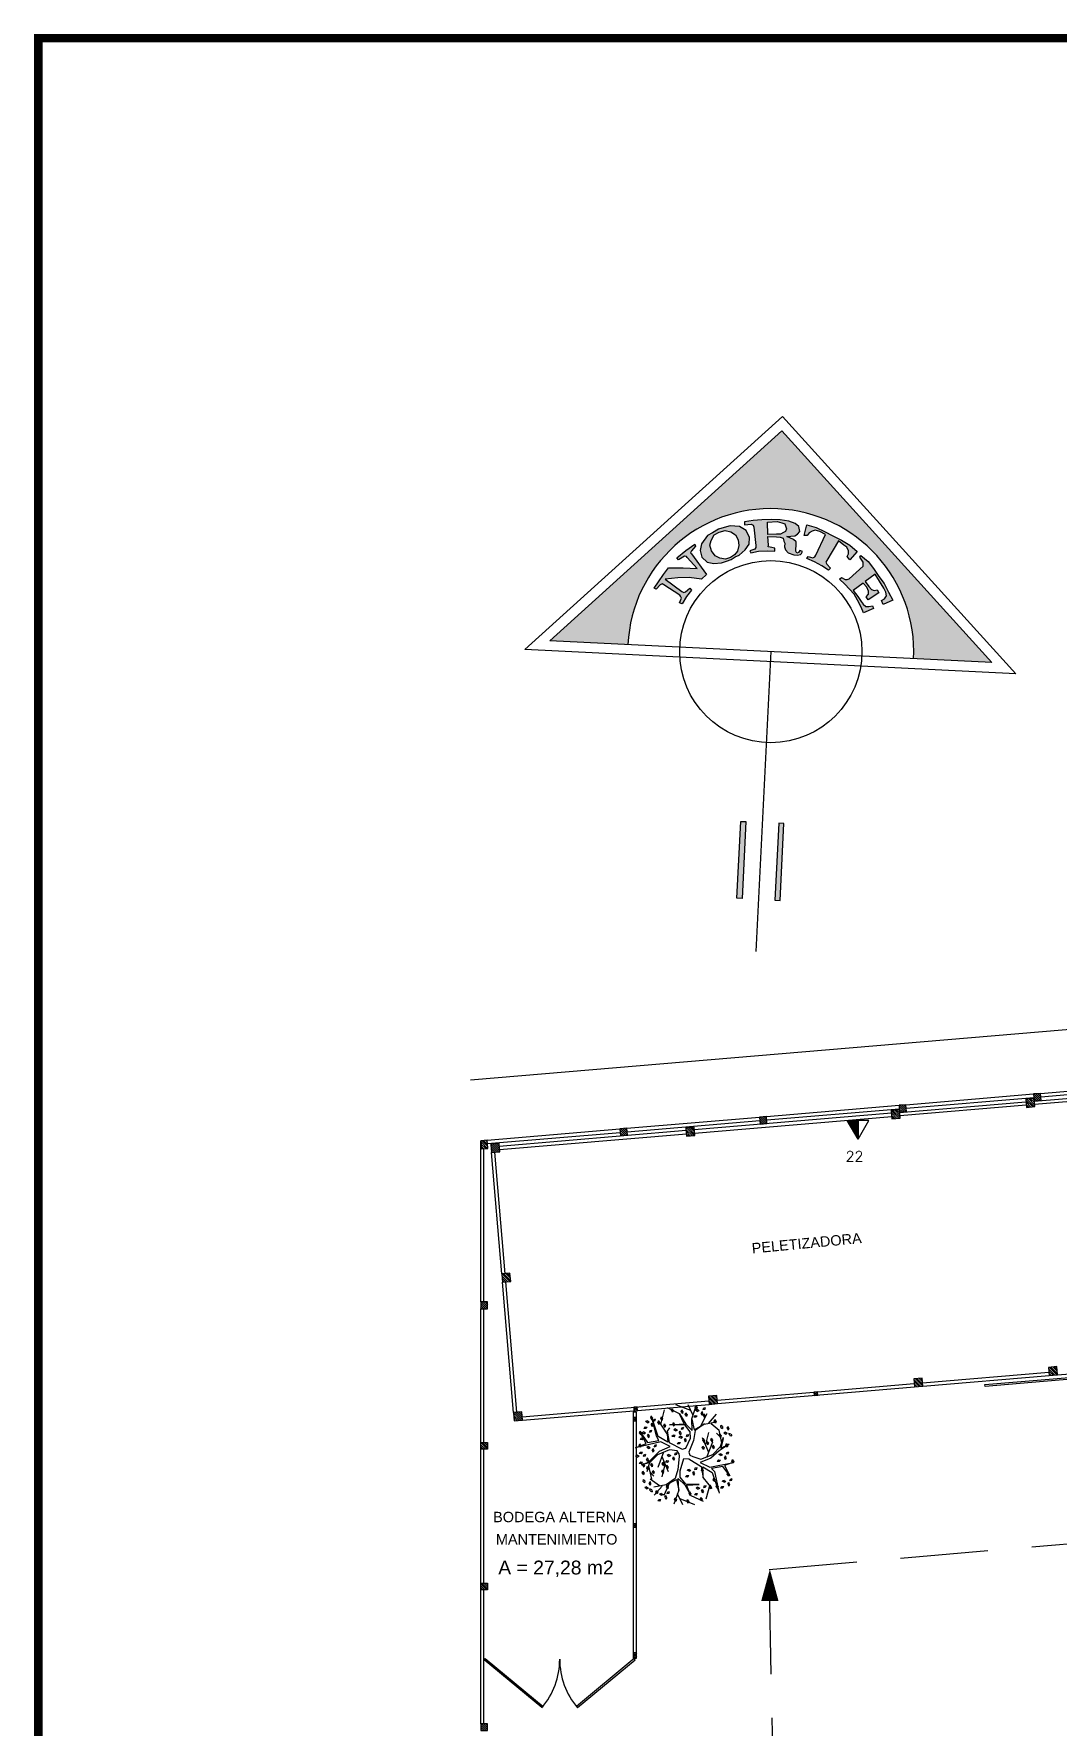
# Model space of a CAD drawing. Header units: millimetres. Extents: x -107 to 237943, y 136 to 168336.
# Drawn here: x -107 to 29519, y 119334 to 168336 of the extents above; entities that cross this region are included whole.
import ezdxf

# ---------------------------------------------------------------- set-up
doc = ezdxf.new("R2010")
doc.units = ezdxf.units.MM
doc.linetypes.add('DASHED2', pattern=[0.375, 0.25, -0.125])
doc.linetypes.add('HIDDEN2', pattern=[4.7625, 3.175, -1.5875])
for name, color, linetype in [('areas verdes', 82, 'Continuous'), ('edificios', 7, 'Continuous'), ('estructura metálica', 7, 'Continuous'), ('Extintores CO2', 1, 'Continuous'), ('Extintores pqs', 5, 'Continuous'), ('Hidrantes', 5, 'Continuous'), ('textos', 7, 'Continuous')]:
    doc.layers.add(name, color=color, linetype=linetype)
doc.layers.add('Evacuación', color=94, linetype='DASHED2', lineweight=35)
doc.styles.get("Standard").update_dxf_attribs({"font": 'romans.shx', "width": 0.87})
doc.styles.add('style1', font='arial.ttf')

# ---------------------------------------------------------------- blocks, each defined once
blk = doc.blocks.new('WMF6')
at = {"color": 7}
for points in [[(17.87, -2.63), (16.56, -1.88), (14.67, -1.88), (13.55, -2.26), (12.42, -2.63), (11.29, -3.39), (10.35, -3.95), (9.22, -5.64), (9.03, -6.96), (9.41, -8.28), (10.54, -9.22), (11.85, -9.41), (13.36, -9.22), (14.3, -8.84), (15.24, -8.47), (15.99, -7.9), (16.74, -7.53), (17.87, -6.4), (18.62, -5.27), (18.62, -3.95), (17.87, -2.63), (17.87, -2.63)], [(10.91, -5.83), (11.1, -4.89), (11.66, -3.76), (12.6, -3.2), (13.73, -2.82), (14.86, -3.01), (15.8, -3.57), (16.37, -4.52), (16.56, -5.64), (16.37, -6.77), (15.8, -7.53), (15.05, -8.09), (14.11, -8.47), (12.98, -8.28), (12.04, -7.9), (11.29, -6.96), (10.91, -5.83), (10.91, -5.83)], [(24.65, -3.57), (25.21, -3.76), (25.4, -4.33), (25.59, -4.7), (25.59, -5.46), (25.77, -6.02), (26.34, -6.58), (27.47, -6.96), (28.22, -6.96), (28.78, -6.77), (28.97, -6.58), (29.16, -6.21), (28.6, -6.02), (28.41, -6.4), (28.03, -6.58), (27.84, -6.21), (27.84, -5.83), (27.84, -5.08), (27.84, -4.33), (27.28, -3.95), (25.96, -3.39), (27.47, -3.2), (28.03, -2.82), (28.41, -2.26), (28.22, -1.32), (27.47, -0.75), (26.15, -0.38), (24.46, -0.19), (22.76, -0.19), (20.88, -0.38), (19.19, -0.56), (17.5, -0.94), (17.5, -1.51), (18.81, -1.32), (19.19, -1.51), (19.38, -1.88), (19.94, -5.46), (19.94, -5.83), (19.75, -6.21), (18.81, -6.58), (19, -6.96), (20.51, -6.58), (22.2, -6.4), (23.7, -6.4), (23.7, -5.83), (22.76, -5.64), (22.39, -5.64), (22.39, -5.27), (22.2, -3.57), (23.89, -3.57), (24.65, -3.57), (24.65, -3.57)], [(23.89, -0.56), (24.83, -0.75), (25.4, -0.94), (25.59, -1.32), (25.77, -1.88), (25.59, -2.45), (25.21, -2.63), (24.65, -3.01), (23.89, -3.01), (22.2, -3.2), (22.01, -0.75), (23.89, -0.56), (23.89, -0.56)], [(29.72, -0.94), (31.61, -1.32), (33.3, -2.07), (34.99, -2.82), (36.69, -3.57), (38.38, -4.52), (39.88, -5.64), (38.57, -7.34), (38, -6.77), (38.19, -6.21), (38.19, -5.64), (37.81, -4.89), (37.25, -4.52), (36.12, -3.76), (34.05, -7.71), (33.86, -8.09), (34.05, -8.47), (34.8, -9.22), (34.43, -9.59), (33.11, -8.84), (31.61, -8.09), (30.1, -7.53), (30.29, -7.15), (31.23, -7.34), (31.61, -7.15), (31.79, -6.77), (33.49, -2.63), (32.36, -2.07), (31.42, -1.88), (30.85, -2.07), (30.29, -2.45), (29.91, -3.01), (29.35, -3.01), (29.72, -0.94)], [(9.59, -12.6), (7.15, -12.42), (4.89, -12.6), (2.45, -12.98), (5.83, -15.24), (6.21, -15.43), (6.58, -15.24), (7.34, -14.49), (7.71, -14.86), (6.77, -16.18), (6.02, -17.68), (5.46, -17.5), (5.83, -16.56), (5.64, -16.18), (5.46, -15.99), (2.26, -14.11), (1.88, -13.92), (1.51, -14.11), (0.75, -15.05), (0.38, -14.86), (1.13, -13.55), (2.07, -12.04), (3.01, -10.72), (5.83, -10.54), (8.65, -10.54), (6.58, -8.47), (6.4, -8.28), (6.02, -8.28), (4.89, -9.03), (4.52, -8.65), (6.21, -7.15), (7.9, -5.83), (8.09, -6.21), (7.34, -7.15), (7.15, -7.53), (7.34, -7.71), (10.54, -11.66), (9.59, -12.6)], [(41.39, -11.85), (39.51, -13.36), (40.45, -14.49), (41.2, -15.43), (41.58, -15.99), (42.14, -16.37), (42.71, -16.37), (43.46, -16.18), (43.65, -16.74), (41.77, -17.68), (41.2, -16.56), (40.45, -15.24), (39.7, -14.11), (38.75, -13.17), (37.81, -12.23), (36.69, -11.29), (37.06, -10.91), (37.81, -11.29), (38.19, -11.29), (38.57, -11.1), (41.2, -8.47), (41.2, -8.09), (41.2, -7.71), (40.45, -6.77), (40.64, -6.4), (42.14, -7.53), (43.27, -8.84), (44.4, -10.35), (45.53, -11.66), (46.47, -13.36), (47.41, -14.86), (45.53, -15.8), (45.15, -15.05), (45.72, -14.67), (46.09, -14.11), (45.9, -13.36), (45.53, -12.6), (44.59, -11.29), (43.65, -9.97), (41.77, -11.48), (42.52, -12.42), (43.08, -12.98), (43.65, -13.17), (44.21, -12.98), (44.59, -13.55), (42.52, -15.05), (42.14, -14.49), (42.52, -13.92), (42.52, -13.36), (42.14, -12.6), (41.39, -11.85)]]:
    blk.add_lwpolyline(points, dxfattribs=at)
blk = doc.blocks.new('NORTE')
blk.add_hatch(color=256).paths.add_polyline_path([(316, 6393), (-6393, 316), (-4133, 205, -1), (4133, -205), (6393, -316)])
h = blk.add_hatch(color=256)
h.paths.add_polyline_path([(-2001, 2098), (-2358, 2144), (-2691, 2132), (-3053, 2095), (-2572, 1739), (-2518, 1708), (-2462, 1733), (-2346, 1838), (-2293, 1780), (-2441, 1594), (-2562, 1378), (-2644, 1410), (-2582, 1545), (-2607, 1602), (-2633, 1631), (-3089, 1931), (-3143, 1961), (-3199, 1936), (-3316, 1803), (-3370, 1834), (-3250, 2022), (-3101, 2236), (-2954, 2422), (-2538, 2429), (-2124, 2409), (-2412, 2728), (-2439, 2757), (-2494, 2759), (-2665, 2657), (-2718, 2715), (-2458, 2924), (-2200, 3105), (-2175, 3048), (-2292, 2916), (-2323, 2862), (-2296, 2833), (-1856, 2229)])
h.paths.add_polyline_path([(-713, 3502), (-901, 3622), (-1177, 3636), (-1345, 3589), (-1514, 3542), (-1685, 3439), (-1827, 3363), (-2005, 3123), (-2042, 2931), (-1997, 2735), (-1838, 2589), (-1646, 2551), (-1423, 2568), (-1283, 2616), (-1142, 2665), (-1027, 2742), (-914, 2792), (-740, 2950), (-621, 3110), (-612, 3303)])
h.paths.add_polyline_path([(-1758, 3083), (-1723, 3220), (-1632, 3381), (-1490, 3457), (-1322, 3504), (-1157, 3469), (-1023, 3379), (-947, 3237), (-928, 3070), (-964, 2905), (-1052, 2799), (-1167, 2721), (-1308, 2673), (-1472, 2709), (-1607, 2771), (-1711, 2915)], flags=16)
h.paths.add_polyline_path([(275, 3315), (356, 3283), (380, 3199), (405, 3142), (399, 3032), (423, 2947), (502, 2860), (665, 2797), (775, 2791), (859, 2815), (888, 2841), (919, 2895), (837, 2927), (807, 2873), (750, 2848), (725, 2905), (728, 2960), (733, 3070), (739, 3181), (659, 3240), (470, 3333), (692, 3349), (777, 3401), (837, 3481), (816, 3620), (710, 3708), (519, 3773), (272, 3813), (23, 3825), (-254, 3812), (-504, 3796), (-756, 3753), (-760, 3670), (-565, 3688), (-511, 3658), (-486, 3601), (-429, 3073), (-432, 3017), (-462, 2963), (-603, 2915), (-578, 2858), (-355, 2903), (-105, 2918), (116, 2907), (120, 2990), (-16, 3024), (-72, 3027), (-69, 3082), (-84, 3332), (164, 3320)])
h.paths.add_polyline_path([(186, 3762), (323, 3728), (404, 3696), (429, 3639), (453, 3555), (421, 3474), (365, 3449), (279, 3397), (168, 3403), (-82, 3388), (-91, 3748)], flags=16)
h.paths.add_polyline_path([(1040, 3664), (1313, 3595), (1556, 3473), (1799, 3350), (2043, 3227), (2284, 3077), (2497, 2900), (2291, 2661), (2213, 2748), (2244, 2829), (2249, 2912), (2199, 3026), (2119, 3085), (1958, 3204), (1626, 2639), (1595, 2585), (1620, 2528), (1725, 2412), (1667, 2360), (1480, 2480), (1264, 2601), (1047, 2695), (1077, 2749), (1214, 2714), (1271, 2739), (1301, 2793), (1580, 3388), (1418, 3480), (1281, 3514), (1197, 3490), (1112, 3439), (1052, 3359), (969, 3363)])
h.paths.add_polyline_path([(2673, 1978), (2386, 1770), (2516, 1598), (2619, 1454), (2671, 1369), (2751, 1309), (2834, 1305), (2945, 1327), (2969, 1243), (2686, 1119), (2611, 1288), (2510, 1487), (2408, 1658), (2277, 1803), (2145, 1948), (1987, 2095), (2045, 2147), (2152, 2086), (2208, 2084), (2264, 2109), (2670, 2476), (2673, 2531), (2675, 2587), (2572, 2730), (2602, 2784), (2815, 2607), (2971, 2406), (3126, 2177), (3282, 1975), (3408, 1720), (3535, 1492), (3252, 1367), (3202, 1481), (3288, 1532), (3347, 1612), (3325, 1724), (3275, 1837), (3147, 2037), (3018, 2237), (2731, 2030), (2835, 1887), (2913, 1800), (2995, 1768), (3079, 1791), (3130, 1706), (2815, 1500), (2764, 1585), (2824, 1666), (2828, 1748), (2778, 1862)])
h = blk.add_hatch(color=256)
h.dxf.hatch_style = 1
h.paths.add_polyline_path([(119, -7190), (270, -7197), (380, -4974), (229, -4967)])
h.paths.add_polyline_path([(-829, -7143), (-979, -7136), (-869, -4912), (-719, -4920)])
for p, q in [((-7116, 58), (337, 6808)), ((-6393, 316), (316, 6393)), ((316, 6393), (6393, -316)), ((337, 6808), (7087, -645)), ((7087, -645), (-7116, 58)), ((6393, -316), (-6393, 316)), ((0, 0), (-429, -8677))]:
    blk.add_line(p, q)
for points in [[(-829, -7143), (-979, -7136), (-869, -4912), (-719, -4920)], [(119, -7190), (270, -7197), (380, -4974), (229, -4967)]]:
    blk.add_lwpolyline(points, close=True)
blk.add_circle((0, 0), 2635)
blk.add_arc((0, 0), 4138, 357.1663, 177.1663)
at = {"xscale": 146.9999999999961, "yscale": 146.9999999999961, "zscale": 146.9999999999961, "rotation": 357.1663495902915}
blk.add_blockref('WMF6', (-3318, 4019), dxfattribs=at)
blk = doc.blocks.new('árbol 2')
at = {"layer": 'areas verdes', "color": 84}
for p, q in [((-655, 687), (-644, 723)), ((-655, 687), (-632, 655)), ((-620, 693), (-644, 723)), ((-620, 693), (-632, 655)), ((-597, 660), (-610, 624)), ((-597, 660), (-559, 671)), ((-573, 634), (-559, 671)), ((-461, 672), (-449, 709)), ((-461, 672), (-437, 641)), ((-460, 566), (-386, 845)), ((-426, 678), (-449, 709)), ((-426, 678), (-437, 641)), ((-97, 773), (-332, 886)), ((-256, 832), (-245, 869)), ((-256, 832), (-233, 801)), ((-221, 839), (-245, 869)), ((-221, 839), (-233, 801)), ((118, 832), (-168, 945)), ((-66, 807), (-55, 844)), ((-66, 807), (-43, 776)), ((-32, 813), (-55, 844)), ((-32, 813), (-43, 776)), ((11, 752), (23, 788)), ((11, 752), (35, 720)), ((46, 758), (23, 788)), ((46, 758), (35, 720)), ((165, 738), (67, 946)), ((136, 671), (231, 944)), ((201, 737), (175, 707)), ((215, 704), (175, 707)), ((201, 737), (239, 734)), ((206, 892), (217, 929)), ((206, 892), (229, 860)), ((246, 854), (209, 838)), ((244, 818), (209, 838)), ((215, 704), (239, 734)), ((240, 898), (217, 929)), ((240, 898), (229, 860)), ((244, 818), (279, 834)), ((246, 854), (279, 834)), ((425, 773), (305, 531)), ((316, 778), (335, 812)), ((316, 778), (332, 743)), ((351, 776), (332, 743)), ((351, 776), (335, 812)), ((364, 880), (351, 844)), ((388, 854), (351, 844)), ((361, 730), (372, 767)), ((361, 730), (384, 698)), ((364, 880), (402, 890)), ((396, 736), (372, 767)), ((396, 736), (384, 698)), ((388, 854), (402, 890)), ((611, 765), (452, 584)), ((571, 622), (582, 659)), ((605, 629), (582, 659)), ((-870, 397), (-859, 433)), ((-870, 397), (-847, 365)), ((-835, 403), (-859, 433)), ((-835, 403), (-847, 365)), ((-787, 421), (-823, 405)), ((-789, 385), (-823, 405)), ((-789, 385), (-754, 401)), ((-787, 421), (-754, 401)), ((-760, 517), (-786, 487)), ((-746, 485), (-786, 487)), ((-760, 517), (-722, 514)), ((-715, 634), (-752, 619)), ((-717, 599), (-752, 619)), ((-746, 485), (-722, 514)), ((-717, 599), (-682, 615)), ((-717, 345), (-697, 379)), ((-717, 345), (-700, 310)), ((-715, 634), (-682, 615)), ((-681, 343), (-700, 310)), ((-681, 343), (-697, 379)), ((-668, 446), (-682, 410)), ((-645, 420), (-682, 410)), ((-668, 446), (-631, 457)), ((-645, 559), (-626, 593)), ((-645, 559), (-629, 524)), ((-645, 420), (-631, 457)), ((-610, 557), (-629, 524)), ((-610, 557), (-626, 593)), ((-573, 634), (-610, 624)), ((-515, 594), (-503, 630)), ((-515, 594), (-491, 562)), ((-322, 365), (-504, 640)), ((-480, 600), (-503, 630)), ((-480, 600), (-491, 562)), ((-403, 539), (-391, 576)), ((-403, 539), (-379, 507)), ((-368, 545), (-391, 576)), ((-368, 545), (-379, 507)), ((-336, 383), (-327, 221)), ((-218, 361), (-244, 331)), ((-205, 328), (-244, 331)), ((-229, 563), (-218, 600)), ((-229, 563), (-206, 532)), ((-194, 569), (-218, 600)), ((-218, 361), (-180, 358)), ((-174, 478), (-210, 462)), ((-176, 442), (-210, 462)), ((-194, 569), (-206, 532)), ((-205, 328), (-180, 358)), ((-176, 442), (-141, 458)), ((-174, 478), (-141, 458)), ((-74, 337), (-110, 321)), ((-104, 402), (-84, 436)), ((-104, 402), (-87, 367)), ((-68, 400), (-87, 367)), ((-68, 400), (-84, 436)), ((-74, 337), (-41, 318)), ((-55, 503), (-69, 467)), ((-32, 477), (-69, 467)), ((-55, 503), (-17, 514)), ((-32, 477), (-17, 514)), ((45, 363), (32, 327)), ((69, 337), (32, 327)), ((45, 363), (83, 374)), ((69, 337), (83, 374)), ((379, 571), (617, 613)), ((458, 411), (399, 178)), ((510, 584), (665, 455)), ((571, 622), (594, 591)), ((605, 629), (594, 591)), ((701, 310), (614, 397)), ((720, 201), (665, 457)), ((666, 348), (678, 384)), ((666, 348), (690, 316)), ((701, 354), (678, 384)), ((701, 354), (690, 316)), ((700, 506), (698, 545)), ((731, 523), (698, 545)), ((700, 506), (732, 485)), ((731, 523), (732, 485)), ((786, 415), (753, 394)), ((789, 379), (753, 394)), ((786, 415), (822, 400)), ((789, 379), (822, 400)), ((817, 491), (832, 528)), ((817, 491), (837, 458)), ((852, 494), (832, 528)), ((852, 494), (837, 458)), ((893, 379), (855, 388)), ((870, 353), (855, 388)), ((870, 353), (908, 343)), ((893, 379), (908, 343)), ((-877, 157), (-865, 194)), ((-877, 157), (-853, 126)), ((-849, 33), (-874, 3)), ((-835, 0), (-874, 3)), ((-842, 164), (-865, 194)), ((-831, 304), (-857, 274)), ((-818, 271), (-857, 274)), ((-842, 164), (-853, 126)), ((-849, 33), (-810, 29)), ((-835, 0), (-810, 29)), ((-831, 304), (-793, 301)), ((-818, 271), (-793, 301)), ((-696, 139), (-732, 123)), ((-698, 104), (-732, 123)), ((-698, 104), (-663, 120)), ((-696, 139), (-663, 120)), ((-626, 63), (-607, 98)), ((-626, 63), (-610, 28)), ((-591, 62), (-610, 28)), ((-591, 62), (-607, 98)), ((-578, 165), (-591, 129)), ((-554, 139), (-591, 129)), ((-578, 165), (-540, 176)), ((-554, 139), (-540, 176)), ((-407, 33), (-518, -263)), ((-183, 10), (-196, -26)), ((-183, 10), (-145, 21)), ((-159, -16), (-145, 21)), ((-118, 220), (-144, 190)), ((-104, 188), (-144, 190)), ((-118, 220), (-80, 217)), ((-76, 302), (-110, 321)), ((-104, 188), (-80, 217)), ((-76, 302), (-41, 318)), ((-3, 261), (16, 296)), ((-3, 261), (13, 227)), ((32, 260), (13, 227)), ((32, 260), (16, 296)), ((339, 112), (351, 149)), ((339, 112), (363, 80)), ((465, 23), (343, 308)), ((348, 257), (360, 294)), ((348, 257), (372, 225)), ((374, 118), (351, 149)), ((383, 263), (360, 294)), ((374, 118), (363, 80)), ((383, 263), (372, 225)), ((426, 202), (437, 238)), ((426, 202), (449, 170)), ((429, -65), (541, 231)), ((461, 208), (437, 238)), ((461, 208), (449, 170)), ((505, 264), (516, 301)), ((505, 264), (528, 232)), ((539, 270), (516, 301)), ((539, 270), (528, 232)), ((535, 126), (547, 163)), ((535, 126), (559, 94)), ((570, 132), (547, 163)), ((570, 132), (559, 94)), ((796, 158), (807, 195)), ((796, 158), (819, 126)), ((816, 25), (803, -11)), ((831, 164), (807, 195)), ((816, 25), (854, 36)), ((831, 164), (819, 126)), ((840, -1), (854, 36)), ((-911, -30), (-948, -45)), ((-913, -65), (-948, -45)), ((-913, -65), (-878, -49)), ((-911, -30), (-878, -49)), ((-848, -157), (-874, -187)), ((-834, -190), (-874, -187)), ((-848, -157), (-810, -160)), ((-834, -190), (-810, -160)), ((-809, -227), (-797, -191)), ((-809, -227), (-785, -259)), ((-786, -18), (-799, -54)), ((-762, -44), (-799, -54)), ((-774, -221), (-797, -191)), ((-786, -18), (-748, -7)), ((-774, -221), (-785, -259)), ((-762, -44), (-748, -7)), ((-733, -116), (-714, -81)), ((-733, -116), (-717, -151)), ((-731, -283), (-720, -246)), ((-731, -283), (-708, -314)), ((-678, -169), (-728, -351)), ((-696, -277), (-720, -246)), ((-698, -117), (-717, -151)), ((-698, -117), (-714, -81)), ((-696, -277), (-708, -314)), ((-698, -233), (-642, -490)), ((-653, -220), (-641, -184)), ((-653, -220), (-629, -252)), ((-618, -214), (-641, -184)), ((-618, -214), (-629, -252)), ((-622, -358), (-610, -322)), ((-587, -352), (-610, -322)), ((-442, -55), (-320, -341)), ((-440, -347), (-428, -310)), ((-435, -443), (-377, -210)), ((-431, -202), (-419, -165)), ((-431, -202), (-407, -233)), ((-405, -340), (-428, -310)), ((-396, -196), (-419, -165)), ((-396, -196), (-407, -233)), ((-346, -133), (-372, -163)), ((-333, -166), (-372, -163)), ((-353, -257), (-342, -220)), ((-353, -257), (-330, -289)), ((-346, -133), (-308, -136)), ((-318, -251), (-342, -220)), ((-302, -16), (-338, -32)), ((-304, -51), (-338, -32)), ((-333, -166), (-308, -136)), ((-318, -251), (-330, -289)), ((-304, -51), (-269, -36)), ((-302, -16), (-269, -36)), ((-231, -92), (-212, -57)), ((-231, -92), (-215, -127)), ((-196, -93), (-215, -127)), ((-196, -93), (-212, -57)), ((-159, -16), (-196, -26)), ((86, -301), (50, -317)), ((84, -336), (50, -317)), ((84, -336), (119, -321)), ((86, -301), (119, -321)), ((204, -275), (191, -311)), ((228, -301), (191, -311)), ((204, -275), (242, -264)), ((228, -301), (242, -264)), ((324, -323), (335, -287)), ((324, -323), (347, -355)), ((359, -317), (335, -287)), ((359, -317), (347, -355)), ((653, -118), (628, -148)), ((667, -151), (628, -148)), ((653, -118), (692, -121)), ((698, -1), (662, -17)), ((696, -36), (662, -17)), ((667, -151), (692, -121)), ((696, -36), (731, -21)), ((698, -1), (731, -21)), ((768, -77), (787, -42)), ((768, -77), (784, -112)), ((803, -78), (784, -112)), ((803, -78), (787, -42)), ((840, -1), (803, -11)), ((911, -149), (923, -113)), ((911, -149), (935, -181)), ((946, -143), (923, -113)), ((946, -143), (935, -181)), ((-818, -372), (-806, -336)), ((-818, -372), (-794, -404)), ((-783, -366), (-806, -336)), ((-799, -533), (-794, -494)), ((-799, -533), (-771, -560)), ((-783, -366), (-794, -404)), ((-766, -522), (-794, -494)), ((-766, -522), (-771, -560)), ((-733, -640), (-769, -653)), ((-737, -675), (-769, -653)), ((-733, -640), (-700, -661)), ((-687, -571), (-665, -538)), ((-687, -571), (-674, -607)), ((-678, -343), (-591, -430)), ((-652, -575), (-674, -607)), ((-652, -575), (-665, -538)), ((-487, -616), (-662, -493)), ((-622, -358), (-598, -390)), ((-587, -352), (-598, -390)), ((-356, -603), (-594, -645)), ((-434, -627), (-588, -798)), ((-440, -347), (-416, -378)), ((-405, -340), (-416, -378)), ((-292, -561), (-402, -806)), ((-350, -646), (-338, -609)), ((-350, -646), (-326, -677)), ((-315, -639), (-338, -609)), ((-315, -639), (-326, -677)), ((41, -418), (16, -448)), ((55, -451), (16, -448)), ((41, -418), (80, -421)), ((55, -451), (80, -421)), ((156, -377), (175, -342)), ((156, -377), (172, -412)), ((191, -378), (172, -412)), ((191, -378), (175, -342)), ((257, -647), (221, -662)), ((257, -647), (290, -666)), ((375, -621), (362, -657)), ((399, -647), (362, -657)), ((375, -621), (413, -610)), ((399, -647), (413, -610)), ((483, -599), (409, -878)), ((479, -643), (490, -606)), ((479, -643), (502, -674)), ((514, -637), (490, -606)), ((514, -637), (502, -674)), ((553, -507), (565, -470)), ((553, -507), (577, -538)), ((588, -501), (565, -470)), ((588, -501), (577, -538)), ((611, -640), (623, -603)), ((611, -640), (635, -671)), ((646, -634), (623, -603)), ((646, -634), (635, -671)), ((718, -631), (692, -661)), ((718, -631), (756, -634)), ((763, -514), (726, -530)), ((761, -549), (726, -530)), ((732, -663), (756, -634)), ((761, -549), (796, -533)), ((763, -514), (796, -533)), ((821, -398), (832, -362)), ((821, -398), (844, -430)), ((856, -392), (832, -362)), ((833, -590), (852, -555)), ((833, -590), (849, -624)), ((856, -392), (844, -430)), ((868, -591), (849, -624)), ((868, -591), (852, -555)), ((881, -488), (868, -524)), ((905, -514), (868, -524)), ((881, -488), (919, -477)), ((905, -514), (919, -477)), ((-737, -675), (-700, -661)), ((-635, -695), (-670, -679)), ((-663, -717), (-670, -679)), ((-663, -717), (-627, -734)), ((-635, -695), (-627, -734)), ((-554, -743), (-543, -706)), ((-554, -743), (-531, -775)), ((-519, -737), (-543, -706)), ((-519, -737), (-531, -775)), ((-494, -882), (-520, -911)), ((-481, -914), (-520, -911)), ((-494, -882), (-456, -885)), ((-450, -765), (-486, -780)), ((-452, -800), (-486, -780)), ((-481, -914), (-456, -885)), ((-452, -800), (-417, -784)), ((-450, -765), (-417, -784)), ((-380, -840), (-361, -806)), ((-380, -840), (-364, -875)), ((-344, -842), (-364, -875)), ((-344, -842), (-361, -806)), ((-332, -739), (-345, -775)), ((-308, -765), (-345, -775)), ((-332, -739), (-294, -728)), ((-308, -765), (-294, -728)), ((-113, -704), (-208, -976)), ((-194, -889), (-183, -853)), ((-194, -889), (-171, -921)), ((-160, -883), (-183, -853)), ((-160, -883), (-171, -921)), ((-142, -770), (-44, -978)), ((-95, -864), (191, -978)), ((45, -923), (56, -886)), ((45, -923), (68, -954)), ((79, -917), (56, -886)), ((79, -917), (68, -954)), ((86, -772), (97, -736)), ((86, -772), (109, -804)), ((121, -766), (97, -736)), ((121, -766), (109, -804)), ((213, -764), (187, -794)), ((226, -796), (187, -794)), ((213, -764), (251, -767)), ((255, -682), (221, -662)), ((226, -796), (251, -767)), ((255, -682), (290, -666)), ((303, -877), (314, -841)), ((303, -877), (326, -909)), ((337, -871), (314, -841)), ((337, -871), (326, -909)), ((327, -723), (346, -688)), ((327, -723), (343, -757)), ((363, -724), (343, -757)), ((363, -724), (346, -688)), ((732, -663), (692, -661))]:
    blk.add_line(p, q, dxfattribs=at)
for points in [[(-110, 6), (-145, 59), (-291, 74), (-521, -18), (-676, -178), (-834, -216), (-697, -160), (-482, 50), (-282, 137), (-462, 228), (-946, 116), (-743, 199), (-863, 431), (-715, 214), (-497, 253), (-544, 342), (-642, 729)], [(-327, 221), (-511, 332), (-640, 719)], [(-295, 503), (-334, 435), (-296, 216), (-49, 86), (25, 107), (110, 298), (108, 423), (3, 556), (-291, 560), (-11, 574), (-97, 773), (21, 569), (143, 449), (137, 667), (183, 464), (384, 575), (206, 448), (168, 257), (81, 33), (97, -25), (157, -55), (314, -106), (543, -15), (693, 140), (751, 319)], [(-110, 6), (-108, -50), (-134, -301), (-183, -480), (-356, -603), (-160, -497), (-113, -704), (-122, -480), (2, -601), (120, -806), (355, -918)], [(743, 292), (697, 108), (856, 184), (664, 58), (504, -83), (302, -168), (484, -260), (908, -173), (769, -230), (870, -426), (738, -246), (519, -285), (576, -345), (665, -761)], [(120, -806), (33, -606), (277, -594), (20, -588), (-86, -453), (-87, -330), (-14, -91), (78, -99), (319, -249), (357, -467), (357, -467), (350, -253), (533, -364)], [(357, -467), (526, -673)], [(533, -364), (655, -719)]]:
    blk.add_lwpolyline(points, dxfattribs=at)
blk = doc.blocks.new('A$C375343D7')
at = {"layer": 'Extintores pqs', "lineweight": -2}
blk.add_hatch(color=256, dxfattribs=at).paths.add_polyline_path([(0, 0.9), (0, 0), (0.52, 0)])
for p, q in [((0, 0.9), (-0.52, 0)), ((0, 0), (0, 0.9)), ((0, 0.9), (0.52, 0)), ((-0.52, 0), (0, 0)), ((0.52, 0), (0, 0))]:
    blk.add_line(p, q, dxfattribs=at)

msp = doc.modelspace()

# ---------------------------------------------------------------- hatches: boundary and pattern name
at = {"layer": 'edificios'}
h = msp.add_hatch(dxfattribs=at)
h.set_pattern_fill('ANSI31', color=1, scale=13, angle=270)
h.paths.add_polyline_path([(16862, 136447), (17062, 136464), (17045, 136663), (16846, 136646)])
h.paths.add_polyline_path([(20898, 136788), (21097, 136805), (21080, 137004), (20881, 136988)])
h.paths.add_polyline_path([(24934, 137130), (25133, 137147), (25116, 137346), (24917, 137329)])
h.paths.add_polyline_path([(28828, 137459), (29027, 137476), (29010, 137675), (28811, 137659)])
h = msp.add_hatch(dxfattribs=at)
h.set_pattern_fill('ANSI31', color=1, scale=13, angle=270)
h.paths.add_polyline_path([(28603, 137269), (28842, 137290), (28822, 137529), (28583, 137508)])
h.paths.add_polyline_path([(24709, 136940), (24948, 136960), (24928, 137199), (24689, 137179)])
h.paths.add_polyline_path([(18770, 136438), (19009, 136458), (18989, 136697), (18750, 136677)])
h = msp.add_hatch(dxfattribs=at)
h.set_pattern_fill('ANSI31', color=1, scale=13, angle=269.8455)
h.set_pattern_definition([(314.845492, (-19893.364, -1563.54), (29.264431, 29.107022), [])])
h.paths.add_polyline_path([(12836, 136067), (13026, 136083), (13006, 136322), (12817, 136306)])
h = msp.add_hatch(dxfattribs=at)
h.set_pattern_fill('ANSI31', color=1, scale=13, angle=270)
h.paths.add_polyline_path([(13128, 135960), (13367, 135981), (13347, 136220), (13108, 136200)])
h = msp.add_hatch(dxfattribs=at)
h.set_pattern_fill('ANSI31', color=1, scale=13, angle=270)
h.set_pattern_definition([(315, (280.168, 23.7), (29.185832, 29.185832), [])])
h.paths.add_polyline_path([(13445, 132209), (13685, 132229), (13664, 132469), (13425, 132448)])
h = msp.add_hatch(dxfattribs=at)
h.set_pattern_fill('ANSI31', color=1, scale=13, angle=270)
h.paths.add_polyline_path([(12817, 115164), (13017, 115164), (13017, 115364), (12817, 115364)])
h.paths.add_polyline_path([(12817, 119234), (13017, 119234), (13017, 119434), (12817, 119434)])
h.paths.add_polyline_path([(12817, 123504), (13017, 123504), (13017, 123304), (12817, 123304)])
h.paths.add_polyline_path([(12817, 127574), (13017, 127574), (13017, 127374), (12817, 127374)])
h.paths.add_polyline_path([(12817, 131444), (13017, 131444), (13017, 131644), (12817, 131644)])
h = msp.add_hatch(dxfattribs=at)
h.set_pattern_fill('ANSI31', color=1, scale=13, angle=270)
h.paths.add_polyline_path([(29259, 129507), (29499, 129527), (29478, 129766), (29239, 129746)])
h.paths.add_polyline_path([(25365, 129178), (25605, 129198), (25584, 129437), (25345, 129417)])
h.paths.add_polyline_path([(19427, 128675), (19666, 128696), (19645, 128935), (19406, 128914)])
h.paths.add_polyline_path([(13785, 128198), (14024, 128218), (14004, 128457), (13764, 128437)])

# ---------------------------------------------------------------- linework, layer by layer
at = {"const_width": 250}
msp.add_lwpolyline([(237818, 168211), (237818, 261), (18, 261), (18, 168211), (237818, 168211)], close=True, dxfattribs=at)
at = {"color": 114, "true_color": 0x139b48}
msp.add_lwpolyline([(21181, 123900, 0, 500, 0), (21181, 122987, 500, 500, 0)], format="xyseb", dxfattribs=at)
at = {"layer": 'edificios'}
for p, q in [((28829, 137449), (32117, 137727)), ((29010, 137675), (32338, 137957)), ((29019, 137576), (32347, 137857)), ((21080, 137004), (24917, 137329)), ((21089, 136905), (24925, 137229)), ((24934, 137120), (28589, 137429)), ((28598, 137329), (24943, 137020)), ((25116, 137346), (28811, 137659)), ((25124, 137246), (28819, 137559)), ((32125, 137627), (28837, 137349)), ((17045, 136663), (20881, 136988)), ((17053, 136563), (20890, 136888)), ((24695, 137099), (18996, 136617)), ((24704, 137000), (19004, 136518)), ((12817, 131644), (12817, 136306)), ((13006, 136321), (16846, 136646)), ((13015, 136222), (16854, 136547)), ((18756, 136597), (13354, 136140)), ((18765, 136497), (13362, 136040)), ((12907, 131644), (12907, 136073)), ((13425, 132448), (13128, 135960)), ((13525, 132457), (13228, 135969)), ((13764, 128437), (13445, 132209)), ((13864, 128446), (13545, 132218)), ((12817, 127574), (12817, 131444)), ((12907, 127574), (12907, 131444)), ((25596, 129298), (29251, 129607)), ((25605, 129198), (29259, 129507)), ((29499, 129527), (32787, 129805)), ((19657, 128795), (22457, 129032)), ((19666, 128696), (25365, 129178)), ((22557, 129040), (25357, 129277)), ((14015, 128318), (19418, 128775)), ((14024, 128218), (19427, 128675)), ((12817, 123504), (12817, 127374)), ((12907, 123504), (12907, 127374)), ((12817, 119434), (12817, 123304)), ((12907, 119434), (12907, 123304))]:
    msp.add_line(p, q, dxfattribs=at)
at = {"layer": 'edificios', "color": 5}
for p, q in [((22457, 129032), (22565, 128941)), ((22557, 129040), (22466, 128932)), ((17243, 128591), (17351, 128500)), ((17343, 128599), (17251, 128491)), ((17227, 128295), (17327, 128195)), ((17327, 128295), (17227, 128195)), ((17227, 125219), (17327, 125119)), ((17327, 125219), (17227, 125119)), ((17227, 121489), (17327, 121364)), ((17327, 121489), (17227, 121364))]:
    msp.add_line(p, q, dxfattribs=at)
at = {"layer": 'edificios', "color": 0}
msp.add_lwpolyline([(141414, 149707), (91705, 144755), (12522, 138057)], dxfattribs=at)
at = {"layer": 'edificios', "color": 1}
for points in [[(24934, 137130), (25133, 137147), (25116, 137346), (24917, 137329)], [(28603, 137269), (28842, 137290), (28822, 137529), (28583, 137508)], [(28828, 137459), (29027, 137476), (29010, 137675), (28811, 137659)], [(20898, 136788), (21097, 136805), (21080, 137004), (20881, 136988)], [(24709, 136940), (24948, 136960), (24928, 137199), (24689, 137179)], [(12836, 136067), (13026, 136083), (13006, 136322), (12817, 136306)], [(16862, 136447), (17062, 136464), (17045, 136663), (16846, 136646)], [(18770, 136438), (19009, 136458), (18989, 136697), (18750, 136677)], [(13128, 135960), (13367, 135981), (13347, 136220), (13108, 136200)], [(13445, 132209), (13685, 132229), (13664, 132469), (13425, 132448)], [(12817, 131444), (13017, 131444), (13017, 131644), (12817, 131644)], [(25365, 129178), (25605, 129198), (25584, 129437), (25345, 129417)], [(29259, 129507), (29499, 129527), (29478, 129766), (29239, 129746)], [(19427, 128675), (19666, 128696), (19645, 128935), (19406, 128914)], [(13785, 128198), (14024, 128218), (14004, 128457), (13764, 128437)], [(12817, 127574), (13017, 127574), (13017, 127374), (12817, 127374)], [(12817, 123504), (13017, 123504), (13017, 123304), (12817, 123304)], [(12817, 119234), (13017, 119234), (13017, 119434), (12817, 119434)]]:
    msp.add_lwpolyline(points, close=True, dxfattribs=at)
at = {"layer": 'edificios', "color": 6}
msp.add_lwpolyline([(30890, 129540), (30894, 129490), (27406, 129195), (27402, 129245)], close=True, dxfattribs=at)
at = {"layer": 'edificios', "color": 5}
for points in [[(22466, 128932), (22565, 128941), (22557, 129040), (22457, 129032)], [(17251, 128491), (17351, 128500), (17343, 128599), (17243, 128591)], [(17227, 128195), (17327, 128195), (17327, 128295), (17227, 128295)], [(17227, 125119), (17327, 125119), (17327, 125219), (17227, 125219)], [(17227, 121364), (17327, 121364), (17327, 121489), (17227, 121489)]]:
    msp.add_lwpolyline(points, close=True, dxfattribs=at)
at = {"layer": 'edificios'}
msp.add_lwpolyline([(17327, 121334), (17327, 128449), (17227, 128449), (17227, 121334)], close=True, dxfattribs=at)
at = {"layer": 'estructura metálica'}
for points in [[(14619, 119936), (14587, 119898), (12916, 121282), (12948, 121321)], [(15585, 119936), (15617, 119898), (17288, 121282), (17256, 121321)]]:
    msp.add_lwpolyline(points, close=True, dxfattribs=at)
for centre, start, end in [((12953, 121293), 319.4836, 0.1465), ((17250, 121293), 179.8535, 220.5164)]:
    msp.add_arc(centre, 2148, start, end, dxfattribs=at)
at = {"layer": 'Evacuación', "linetype": 'HIDDEN2', "lineweight": 25, "ltscale": 800}
for points in [[(21163, 123899), (158135, 135705), (163995, 136210)], [(21374, 113252), (21163, 123899)]]:
    msp.add_lwpolyline(points, dxfattribs=at)

# ---------------------------------------------------------------- block references
msp.add_blockref('NORTE', (21207, 150458))
at = {"layer": 'areas verdes', "xscale": 1.5, "yscale": 1.5, "zscale": 1.5}
msp.add_blockref('árbol 2', (18716, 127246), dxfattribs=at)
at = {"layer": 'Extintores CO2', "xscale": 603.838934759394, "yscale": 603.838934759394, "zscale": 603.838934759394, "rotation": 180}
msp.add_blockref('A$C375343D7', (23731, 136891), dxfattribs=at)

# ---------------------------------------------------------------- texts
at = {"layer": 'Hidrantes', "color": 5, "lineweight": 30}
msp.add_text('22', height=300.2, dxfattribs=at).set_placement((23372, 135702))
at = {"layer": 'textos', "style": 'style1'}
msp.add_text('PELETIZADORA', height=300, rotation=5.4514, dxfattribs=at).set_placement((20672, 133040))
for s, height, p in [('BODEGA ALTERNA', 300, (13175, 125265)), ('MANTENIMIENTO', 300, (13256, 124619)), ('A = 27,28 m2', 400, (13325, 123753))]:
    msp.add_text(s, height=height, dxfattribs=at).set_placement(p)

doc.saveas('drawing.dxf')
